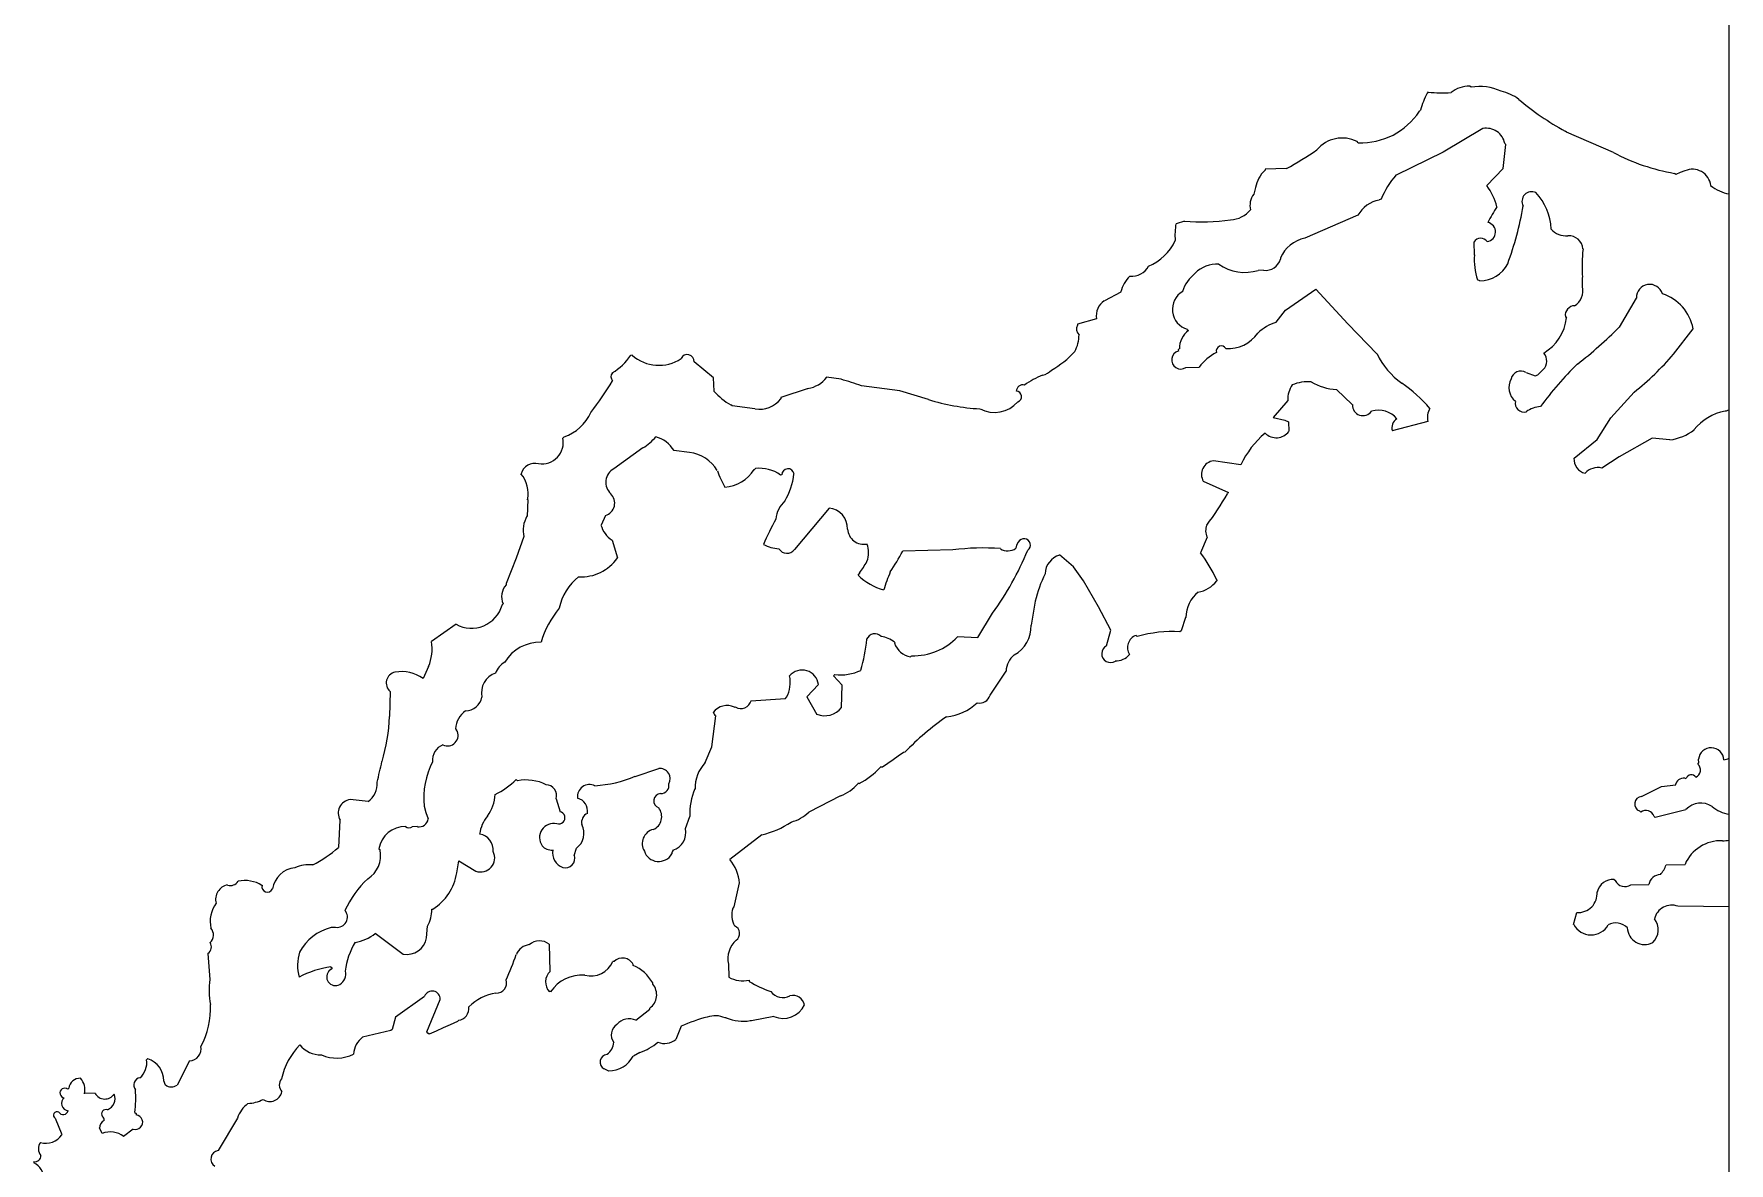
# Model space of a CAD drawing. Header units: millimetres. Extents: x -510 to 170, y -356 to 356.
# Drawn here: x -289.8 to -170.7, y -249.2 to -169.9 of the extents above; entities that cross this region are included whole.
import ezdxf

# ---------------------------------------------------------------- set-up
doc = ezdxf.new("R2010")
doc.units = ezdxf.units.MM

msp = doc.modelspace()

# ---------------------------------------------------------------- linework, layer by layer
at = {"color": 7, "linetype": 'Continuous', "lineweight": 25}
for p, q in [((-170.75, -350.5), (-170.75, 350.5)), ((-188.88, -173.62), (-188.96, -173.54)), ((-191.88, -173.95), (-191.96, -174.04)), ((-192.43, -175.22), (-192.51, -175.31)), ((-196.8, -177.52), (-196.88, -177.43)), ((-188.05, -176.52), (-190.84, -178.19)), ((-182.18, -176.78), (-182.27, -176.7)), ((-178.88, -178.2), (-182.18, -176.78)), ((-190.84, -178.19), (-194.14, -179.79)), ((-186.63, -179.33), (-186.43, -177.65)), ((-186.43, -177.65), (-186.51, -177.57)), ((-201.85, -179.33), (-203.35, -179.37)), ((-203.35, -179.37), (-203.35, -179.45)), ((-187.77, -180.53), (-186.63, -179.33)), ((-174.49, -179.75), (-174.58, -179.67)), ((-174.18, -179.6), (-174.49, -179.75)), ((-173.85, -179.49), (-174.18, -179.6)), ((-204.02, -180.67), (-204.14, -181.14)), ((-195.19, -181.49), (-195.33, -181.54)), ((-209.02, -183.03), (-209.6, -183.22)), ((-196.83, -182.62), (-200.55, -184.22)), ((-188.64, -185.41), (-188.66, -184.49)), ((-202.26, -185.61), (-202.26, -185.69)), ((-203.45, -186.48), (-203.83, -186.49)), ((-213.49, -188.01), (-214.64, -188.62)), ((-201.91, -189.28), (-199.78, -187.8)), ((-199.78, -187.8), (-197.54, -190.25)), ((-188.26, -187.23), (-188.42, -187.16)), ((-181.05, -187.62), (-181.05, -186.98)), ((-202.56, -190.13), (-201.91, -189.28)), ((-177.27, -188.44), (-178.47, -190.48)), ((-215.19, -189.89), (-216.52, -190.26)), ((-216.52, -190.26), (-216.52, -190.35)), ((-197.54, -190.25), (-195.47, -192.37)), ((-182.16, -189.83), (-182.25, -189.75)), ((-208.82, -190.64), (-208.73, -190.72)), ((-174.65, -192.38), (-173.28, -190.59)), ((-247.82, -192.45), (-247.9, -192.46)), ((-242.09, -194.05), (-243.46, -192.92)), ((-209.37, -191.99), (-209.45, -192.08)), ((-209.45, -192.08), (-209.44, -192.16)), ((-242.06, -194.97), (-242.09, -194.05)), ((-233.14, -194.14), (-234.15, -194)), ((-208.91, -193.32), (-207.99, -193.29)), ((-185.01, -193.66), (-184.37, -193.9)), ((-184.37, -193.9), (-184.18, -193.82)), ((-184.18, -193.82), (-183.81, -193.46)), ((-235.46, -194.79), (-237.37, -195.43)), ((-229.02, -194.95), (-231.71, -194.61)), ((-227, -195.57), (-229.02, -194.95)), ((-197.22, -195.92), (-198.33, -194.87)), ((-179.05, -196.85), (-177.42, -195.05)), ((-240.78, -196.02), (-240.87, -195.94)), ((-239.19, -196.23), (-240.78, -196.02)), ((-237.37, -195.43), (-237.37, -195.51)), ((-201.74, -195.63), (-202.79, -196.83)), ((-170.95, -196.38), (-171.03, -196.38)), ((-202.79, -196.83), (-201.96, -197.01)), ((-201.96, -197.01), (-201.7, -197.13)), ((-201.7, -197.13), (-201.68, -197.8)), ((-191.92, -197.12), (-194.41, -197.77)), ((-180.01, -198.38), (-179.05, -196.85)), ((-252.6, -198.19), (-252.68, -198.27)), ((-181.64, -199.68), (-180.01, -198.38)), ((-176.16, -198.28), (-178.47, -199.59)), ((-174.91, -198.41), (-176.16, -198.28)), ((-247.06, -198.96), (-249.11, -200.43)), ((-243.79, -199.28), (-244.88, -199.15)), ((-205.05, -200.15), (-206.98, -199.87)), ((-178.47, -199.59), (-179.7, -200.38)), ((-239.16, -200.41), (-239.24, -200.5)), ((-237.31, -200.86), (-237.39, -200.87)), ((-207.69, -201.31), (-205.91, -202.1)), ((-205.91, -202.1), (-205.99, -202.18)), ((-255.15, -202.6), (-255.2, -203.78)), ((-233.98, -203.2), (-236.41, -206.11)), ((-249.69, -203.71), (-250, -204.39)), ((-255.42, -205.2), (-255.96, -206.72)), ((-249.22, -205.45), (-248.85, -206.7)), ((-220.81, -205.79), (-220.86, -206.02)), ((-220.69, -205.58), (-220.81, -205.79)), ((-207.42, -205.23), (-207.89, -206.33)), ((-255.96, -206.72), (-256.66, -208.5)), ((-225.29, -206.14), (-228.8, -206.23)), ((-216.81, -207.33), (-217.78, -206.49)), ((-231.93, -207.91), (-231.83, -207.76)), ((-216.11, -208.31), (-216.81, -207.33)), ((-215.06, -210.13), (-216.11, -208.31)), ((-206.75, -208.23), (-206.75, -208.31)), ((-256.66, -208.5), (-256.66, -208.58)), ((-256.88, -209.93), (-256.96, -210.01)), ((-223.53, -212.28), (-222.49, -210.58)), ((-219.5, -209.74), (-219.79, -211.42)), ((-214.18, -211.77), (-215.06, -210.13)), ((-260.18, -211.35), (-261.91, -212.57)), ((-214.48, -212.87), (-214.18, -211.77)), ((-209.24, -211.81), (-209.33, -211.89)), ((-208.93, -210.88), (-209.24, -211.81)), ((-229.38, -212.61), (-229.37, -212.69)), ((-224.95, -212.23), (-223.53, -212.28)), ((-212.33, -212.22), (-212.41, -212.14)), ((-262.11, -214.33), (-262.5, -215.18)), ((-228.26, -213.66), (-228.18, -213.58)), ((-233.66, -214.98), (-233.58, -214.89)), ((-233.06, -215.63), (-233.66, -214.98)), ((-264.82, -216.08), (-264.86, -217.84)), ((-239.47, -216.73), (-237.04, -216.58)), ((-237.04, -216.58), (-236.96, -216.49)), ((-234.73, -215.59), (-235.54, -216.45)), ((-235.54, -216.45), (-234.84, -217.69)), ((-233.1, -217.22), (-233.06, -215.63)), ((-242.22, -219.98), (-241.94, -217.8)), ((-240.62, -217.18), (-240.54, -217.17)), ((-260.23, -218.71), (-260.15, -218.8)), ((-242.69, -221.08), (-242.22, -219.98)), ((-247.6, -222.05), (-245.94, -221.5)), ((-230.22, -221.41), (-230.39, -221.41)), ((-229.85, -221.15), (-230.22, -221.41)), ((-229.48, -220.89), (-229.85, -221.15)), ((-229.12, -220.63), (-229.48, -220.89)), ((-228.75, -220.37), (-229.12, -220.63)), ((-228.66, -220.36), (-228.75, -220.37)), ((-172.95, -221.19), (-172.87, -221.1)), ((-172.87, -221.1), (-172.9, -220.83)), ((-255.96, -222.28), (-255.87, -222.36)), ((-231.86, -222.54), (-231.95, -222.54)), ((-175.5, -222.76), (-174.5, -222.65)), ((-174.5, -222.65), (-174.5, -222.57)), ((-266.37, -223.82), (-267.62, -223.68)), ((-253.16, -223.62), (-252.88, -224.54)), ((-233.18, -223.41), (-235.41, -224.56)), ((-176.9, -223.47), (-175.5, -222.76)), ((-262.42, -224.14), (-262.32, -224.6)), ((-262.32, -224.6), (-262.15, -225.04)), ((-244.07, -225.72), (-243.76, -224.87)), ((-176.95, -224.56), (-177.04, -224.48)), ((-175.94, -224.95), (-176.02, -224.87)), ((-173.78, -224.39), (-175.94, -224.95)), ((-268.34, -225.12), (-268.45, -227.05)), ((-262.9, -225.58), (-263.26, -225.6)), ((-238.71, -226.16), (-240.95, -227.9)), ((-265.61, -227.14), (-265.52, -227.22)), ((-251.88, -227.6), (-251.73, -227.1)), ((-260.12, -228.83), (-259.98, -227.99)), ((-259.98, -227.99), (-258.79, -228.71)), ((-175.18, -228.27), (-173.84, -228.24)), ((-240.29, -229.54), (-240.66, -231.23)), ((-178.83, -229.29), (-178.74, -229.37)), ((-177.65, -229.68), (-176.4, -229.64)), ((-261.89, -231.39), (-261.81, -231.39)), ((-240.66, -231.23), (-240.74, -231.31)), ((-181.67, -232.46), (-181.44, -231.62)), ((-170.75, -231.23), (-174.35, -231.18)), ((-268.65, -232.66), (-268.97, -232.67)), ((-265.86, -233.08), (-263.9, -234.54)), ((-262.26, -233.4), (-262.2, -232.57)), ((-277.62, -234.49), (-277.48, -236.33)), ((-253.58, -235.76), (-253.63, -233.84)), ((-268.97, -235.59), (-269.05, -235.68)), ((-268.98, -235.43), (-268.89, -235.51)), ((-268.89, -235.51), (-268.97, -235.59)), ((-249.08, -235.05), (-249.17, -235.05)), ((-247.74, -235.35), (-247.74, -235.27)), ((-241.05, -235.25), (-241.03, -236.17)), ((-246.36, -236.65), (-246.37, -236.57)), ((-239.6, -236.38), (-239.6, -236.47)), ((-262.4, -237.51), (-264.45, -238.98)), ((-262.25, -240.01), (-261.3, -237.73)), ((-253.54, -237.18), (-253.63, -237.18)), ((-264.45, -238.98), (-264.68, -239.83)), ((-260.09, -239.28), (-260.59, -239.51)), ((-260.01, -239.2), (-260.09, -239.28)), ((-247.55, -239.19), (-246.57, -238.41)), ((-246.57, -238.41), (-246.57, -238.33)), ((-241.2, -239.02), (-241.28, -239.02)), ((-239.44, -239.22), (-239.52, -239.22)), ((-237.86, -238.93), (-239.44, -239.22)), ((-264.76, -239.91), (-266.75, -240.38)), ((-264.68, -239.83), (-264.76, -239.91)), ((-262.16, -240.09), (-262.25, -240.01)), ((-262.07, -240.17), (-262.16, -240.09)), ((-261.58, -239.95), (-262.07, -240.17)), ((-261.08, -239.73), (-261.58, -239.95)), ((-260.59, -239.51), (-261.08, -239.73)), ((-244.36, -239.61), (-244.75, -240.54)), ((-247.27, -241.46), (-247.73, -241.71)), ((-281.85, -241.88), (-281.93, -241.97)), ((-278.91, -242.05), (-279.79, -243.75)), ((-249.46, -242.76), (-249.77, -242.61)), ((-287.39, -243.96), (-287.47, -244.04)), ((-280.6, -243.74), (-280.72, -243.44)), ((-285.54, -244.32), (-286.29, -244.34)), ((-288.34, -246.07), (-287.89, -247.23)), ((-282.75, -245.67), (-282.66, -245.75)), ((-282.66, -245.75), (-282.66, -245.83)), ((-275.54, -246.06), (-276.9, -248.35)), ((-285.05, -247.15), (-285.23, -246.76)), ((-282.88, -246.84), (-283.54, -247.36)), ((-289.84, -249.12), (-289.84, -249.21))]:
    msp.add_line(p, q, dxfattribs=at)
for centre, radius, start, end in [((-188.98, -175.65), 2.11, 89.558, 128.2693), ((-188.24, -176.91), 3.35, 64.0431, 100.9025), ((-186.57, -176.86), 6.08, 152.3545, 164.3647), ((-190.89, -166.48), 7.54, 262.4919, 274.6057), ((-187.49, -177.13), 3.31, 53.4518, 77.568), ((-172.27, -158.65), 20.64, 230.053, 241.0091), ((-196.59, -172.65), 4.87, 267.5557, 326.9197), ((-197.93, -179.54), 2.35, 63.6621, 139.4753), ((-187.8, -177.81), 1.31, 10.7183, 100.7321), ((-212.15, -160.15), 21.77, 298.2379, 304.8461), ((-172.15, -165.54), 14.34, 242.001, 260.2557), ((-201.78, -181.1), 2.28, 133.6484, 169.1739), ((-189.45, -183.83), 6.2, 139.2786, 157.7958), ((-173.33, -180.68), 1.3, 6.9017, 113.4952), ((-191.38, -183.17), 4.47, 14.9058, 36.1363), ((-184.62, -181.64), 0.682, 64.2144, 208.9095), ((-170.26, -178.35), 2.81, 230.5588, 260.043), ((-203.16, -181.91), 1.25, 141.9878, 195.1376), ((-194.94, -183.66), 2.15, 100.3322, 151.0944), ((-169.55, -192.88), 20.61, 148.1818, 151.7304), ((-207.6, -178.2), 22.69, 339.8119, 350.4541), ((-187.25, -183.75), 4, 2.3812, 43.0624), ((-205.53, -183.98), 4.15, 169.3413, 185.6082), ((-207.83, -167.15), 15.93, 265.6858, 277.4353), ((-205.85, -181.04), 1.9, 272.4176, 321.1047), ((-187.84, -183.79), 0.68, 277.6107, 78.3546), ((-212.97, -182.83), 3.66, 293.13, 334.7855), ((-200.11, -186.53), 2.34, 100.7768, 156.948), ((-188.2, -184.77), 0.545, 34.0444, 149.077), ((-182.21, -182.68), 1.38, 220.9615, 275.7622), ((-182.03, -185.07), 1.02, 5.4724, 92.3433), ((-203.32, -185.4), 1.09, 262.9728, 344.3475), ((-184.16, -185.74), 4.49, 175.6847, 198.317), ((-171.19, -186.14), 9.89, 173.2234, 184.8385), ((-211.32, -188.52), 2.23, 133.348, 166.5655), ((-212.71, -185.57), 1.33, 264.0617, 332.1922), ((-206.78, -188.66), 2.46, 126.8718, 163.7463), ((-206.76, -188.13), 2.08, 85.5977, 136.1003), ((-204.78, -183.43), 3.2, 235.2952, 287.2187), ((-188.28, -185), 2.23, 270.6116, 332.4557), ((-208.4, -189.23), 1.46, 120.3563, 253.4758), ((-182.32, -187.9), 1.3, 303.6686, 12.1945), ((-176.33, -188.41), 0.936, 17.0058, 181.6458), ((-176.41, -191.17), 3.19, 10.5497, 72.1839), ((-213.96, -189.67), 1.25, 123.0679, 190.0168), ((-181.59, -189.64), 0.667, 90.9717, 188.8871), ((-216.08, -190.62), 0.518, 148.1058, 229.2707), ((-201.55, -193.35), 3.37, 107.3983, 133.1732), ((-185.44, -189.46), 3.29, 300.407, 353.5335), ((-199.19, -169.91), 29.2, 307.5201, 315.2115), ((-218.76, -191.04), 2.34, 330.5453, 0.6805), ((-207.78, -191.99), 1.59, 126.933, 180.0473), ((-205.94, -189.47), 2.52, 266.2819, 325.6521), ((-251.21, -190.27), 3.96, 300.3051, 326.5324), ((-245.94, -190.31), 2.85, 228.7504, 303.2268), ((-243.94, -192.89), 0.485, 356.8091, 155.8091), ((-221.56, -187.77), 6.56, 299.2622, 317.5978), ((-209.27, -192.78), 0.645, 105.5705, 303.9509), ((-205.32, -195.21), 3.28, 116.0742, 144.3689), ((-206.42, -192.16), 0.36, 28.9197, 195.2981), ((-190.73, -190.1), 5.26, 205.4791, 234.9636), ((-184.42, -192.86), 0.862, 315.6506, 40.6489), ((-189.82, -179.4), 19.96, 308.3912, 319.4474), ((-248.89, -193.96), 0.414, 139.3535, 223.8546), ((-235.77, -192.78), 2.03, 278.7527, 323.0841), ((-215.69, -201.36), 8.2, 113.6186, 123.8328), ((-219.15, -192.82), 1.04, 280.0141, 319.8213), ((-184.98, -194.73), 1.24, 150.1673, 230.9034), ((-185.37, -194.28), 0.715, 60.5798, 166.2996), ((-166.21, -208.84), 21.9, 133.9315, 144.3179), ((-271.54, -180.47), 26.26, 322.4642, 328.3412), ((-238.56, -191.87), 4.69, 221.4961, 240.4281), ((-238.66, -213.72), 20.34, 69.9993, 74.2445), ((-220.37, -194.99), 0.455, 74.9717, 179.2254), ((-220.84, -195.36), 0.385, 288.1937, 87.6114), ((-199.95, -195.54), 1.8, 146.0206, 182.9018), ((-200.36, -197.1), 2.78, 84.6391, 112.734), ((-198.07, -190.8), 4.07, 239.9912, 266.2588), ((-199.38, -202.61), 9.95, 40.1492, 55.5191), ((-253.65, -195.16), 3.21, 289.1704, 335.968), ((-238.89, -194.31), 1.94, 261.3179, 321.7681), ((-222.58, -181.45), 14.79, 252.6074, 266.871), ((-222.36, -194.28), 2.19, 242.3608, 318.526), ((-196.47, -195.95), 0.747, 178.0011, 324.0098), ((-195.36, -197.92), 1.61, 38.1354, 108.1211), ((-190.69, -196.83), 1.26, 149.4507, 193.0669), ((-185.15, -195.82), 0.626, 168.4429, 284.6779), ((-183.91, -197.86), 1.8, 92.8995, 127.0876), ((-170.24, -200.16), 3.87, 101.8465, 140.2832), ((-170.55, -197.11), 0.829, 103.9384, 118.5654), ((-193.72, -197.54), 0.721, 121.1047, 198.414), ((-175.33, -195.03), 3.4, 277.2045, 308.5824), ((-254.16, -198.58), 1.51, 261.268, 11.8526), ((-248.55, -196.32), 3.03, 299.5313, 322.1662), ((-246.82, -200.39), 2.31, 32.5496, 73.2508), ((-199.09, -202.94), 6.58, 130.3656, 154.898), ((-202.57, -197.13), 1.12, 226.0491, 322.8004), ((-254.63, -201.09), 1.04, 76.5792, 162.6891), ((-244.09, -201.87), 2.61, 30.0435, 83.4279), ((-206.85, -200.83), 0.966, 97.3562, 209.9692), ((-180.63, -199.76), 1.02, 175.8351, 256.6801), ((-257.4, -202.21), 2.28, 349.922, 38.8068), ((-248.59, -201.38), 1.08, 118.4568, 228.4068), ((-236.19, -198.67), 5.95, 198.6131, 210.9042), ((-241.51, -199.03), 2.7, 274.4787, 327.141), ((-238.85, -202.9), 2.5, 54.2401, 96.9916), ((-236.87, -200.86), 0.433, 8.774, 180.3165), ((-241.35, -200.2), 4.94, 329.5804, 353.0406), ((-179.96, -201.58), 1.23, 77.7545, 137.2551), ((-249.94, -202.84), 0.901, 285.9689, 46.1033), ((-222.68, -192.82), 19.13, 322.7962, 330.6885), ((-235.74, -204.16), 1.99, 132.5624, 174.4124), ((-234.12, -204.63), 1.44, 358.4103, 84.3218), ((-253.41, -204.77), 2.06, 151.0003, 192.1069), ((-248.28, -203.94), 1.78, 194.4552, 238.0543), ((-213.28, -217.04), 27.72, 151.8668, 155.9634), ((-231.53, -204.58), 1.16, 184.2842, 280.6511), ((-206.56, -204.79), 0.966, 155.4621, 207.5133), ((-237.42, -203.66), 2.39, 240.7141, 268.204), ((-232.82, -206.33), 1.62, 337.7538, 22.2573), ((-223.16, -222.75), 16.75, 85.8323, 97.289), ((-221.42, -205.24), 0.962, 237.1934, 305.9349), ((-220.29, -205.8), 0.454, 307.2575, 150.9655), ((-251.4, -204.92), 3.11, 266.8122, 325.1985), ((-236.94, -205.72), 0.655, 210.8376, 323.4772), ((-241.62, -200.95), 11.92, 325.1618, 329.768), ((-253.86, -191.96), 28.84, 326.9731, 330.336), ((-239.75, -198.02), 21.34, 323.9505, 337.5686), ((-217.41, -207.84), 1.39, 105.4413, 178.5415), ((-216.47, -212.79), 10.74, 25.1349, 36.9397), ((-249.1, -211.07), 3.93, 129.0663, 167.6953), ((-228.99, -204.91), 4.2, 225.5846, 254.0143), ((-216.18, -213.38), 14.65, 157.117, 162.4009), ((-209.93, -212.1), 9.86, 154.1805, 166.1995), ((-208.37, -207.09), 2.03, 278.7337, 323.102), ((-255.76, -209.42), 1.23, 137.2542, 204.6247), ((-206.44, -210.99), 2.49, 130.5153, 177.3183), ((-259.1, -209.41), 2.23, 240.8904, 344.3069), ((-248.14, -214.34), 6.31, 139.4785, 164.1557), ((-222.02, -211.55), 2.23, 298.1337, 3.0929), ((-209.83, -221.06), 9.19, 86.8654, 105.7864), ((-265.24, -213.08), 3.37, 338.1793, 8.6785), ((-254.28, -215.51), 2.89, 88.6104, 149.1107), ((-243.3, -211.29), 12.02, 344.051, 354.6281), ((-230.76, -212.65), 0.626, 44.1116, 158.2585), ((-230.73, -214.51), 2.33, 54.6062, 79.6237), ((-228.02, -212.26), 1.42, 197.4238, 260.2751), ((-228.09, -209.24), 4.34, 268.8724, 316.3256), ((-214.21, -213.43), 0.619, 115.9177, 303.8086), ((-212.1, -213), 0.915, 109.6706, 212.3397), ((-256.05, -215.28), 1.45, 119.5526, 160.3044), ((-219.95, -214.74), 1.6, 129.6531, 176.6473), ((-213.87, -212.62), 1.32, 269.9455, 318.4165), ((-264.31, -215.49), 0.779, 102.3306, 228.7349), ((-264.03, -217.34), 2.65, 54.7832, 99.646), ((-256.94, -216.17), 1.46, 108.7158, 192.4777), ((-239.12, -215.42), 2.41, 333.6623, 10.5361), ((-235.88, -215.74), 1.16, 6.9852, 139.2654), ((-233.21, -211.39), 3.53, 264.0708, 294.5804), ((-243.02, -201.69), 25.08, 324.237, 328.8997), ((-259.52, -216.27), 1.17, 270.1616, 349.2781), ((-240.17, -216.55), 0.728, 239.4715, 345.7252), ((-223.4, -216.13), 0.765, 256.9647, 343.3713), ((-278.4, -217.19), 13.56, 343.6503, 357.2779), ((-258.6, -218.8), 1.63, 124.0236, 177.1679), ((-241.13, -218.33), 1.26, 66.3667, 141.8107), ((-241.66, -217.41), 0.476, 196.7871, 233.7134), ((-234.29, -216.26), 1.53, 248.7872, 321.118), ((-214.86, -233.59), 19.12, 124.6138, 136.2144), ((-226.1, -214.18), 3.7, 275.8853, 313.1046), ((-260.78, -219.17), 0.738, 242.5742, 30.5545), ((-260.64, -220.93), 1.2, 113.4437, 184.2062), ((-172.01, -220.94), 0.896, 3.2464, 173.1771), ((-311.11, -210.91), 46.82, 345.724, 347.5476), ((-256.87, -223.56), 5.58, 152.9194, 186.0075), ((-245.86, -222.21), 0.713, 329.7289, 96.6126), ((-240.76, -222.87), 2.63, 137.1479, 181.4753), ((-234.25, -217.89), 5.23, 297.1786, 317.6197), ((-173.32, -221.6), 0.557, 294.1523, 48.3584), ((-172.3, -216.11), 4.92, 283.969, 288.3919), ((-267.32, -222.55), 1.59, 306.9183, 3.0717), ((-260.06, -218.04), 5.9, 296.4361, 314.0662), ((-255.28, -225.52), 3.22, 63.6624, 100.5398), ((-253.88, -223.39), 0.754, 342.1221, 88.3771), ((-250.8, -223.49), 0.863, 64.4669, 186.0384), ((-250.93, -214.2), 8.52, 273.3914, 292.9948), ((-245.8, -222.69), 0.568, 268.869, 11.8689), ((-234.3, -220.52), 3.11, 291.2117, 319.2931), ((-173.95, -222.76), 0.582, 70.5121, 160.5321), ((-173.4, -222.3), 0.367, 31.8834, 165.4869), ((-267.5, -224.64), 0.966, 97.3527, 209.9731), ((-260.27, -223.16), 2.84, 323.7872, 356.8332), ((-251.91, -224.51), 0.967, 351.898, 74.4402), ((-245.79, -223.77), 0.516, 92.1601, 252.0446), ((-239.47, -224.68), 4.3, 156.0568, 182.5358), ((-176.87, -223.99), 0.518, 93.3623, 250.8313), ((-262.78, -224.96), 0.638, 259.1833, 352.5108), ((-256.05, -226.43), 2.5, 140.4835, 172.6029), ((-252.97, -224.96), 0.437, 250.9139, 78.8029), ((-250.67, -225.29), 0.698, 113.8624, 192.6853), ((-246.72, -224.88), 0.984, 293.5378, 38.5325), ((-237.34, -222.6), 2.75, 284.6506, 314.6167), ((-176.6, -225.04), 0.601, 17.1255, 126.0322), ((-172.73, -225.38), 1.45, 57.0488, 136.4605), ((-170.34, -222.2), 2.54, 230.7713, 260.636), ((-263.78, -227.43), 1.85, 88.2894, 170.9291), ((-263.48, -225.27), 0.399, 231.9549, 303.5463), ((-258.69, -227.22), 1.12, 354.029, 81.6009), ((-253.33, -226.35), 0.993, 77.4179, 215.4128), ((-252.47, -226.06), 1.27, 305.5466, 29.1721), ((-246.09, -226.77), 1.02, 103.5224, 211.674), ((-245.36, -225.99), 1.32, 288.3112, 11.9533), ((-240.35, -219.51), 6.85, 283.9028, 302.8226), ((-274.04, -220.72), 8.44, 296.617, 311.4475), ((-267.4, -227.62), 1.92, 301.8932, 11.9845), ((-258.46, -227.78), 0.987, 250.15, 26.6666), ((-253.48, -226.37), 0.86, 220.0365, 275.5293), ((-252.25, -227.39), 1.16, 171.7577, 247.5119), ((-245.95, -226.97), 1.06, 198.2729, 329.9866), ((-244.73, -227.45), 0.295, 136.5343, 189.7241), ((-171.32, -229.32), 2.75, 87.8135, 156.7064), ((-171.3, -223.3), 3.28, 271.6327, 279.7282), ((-271.34, -230.23), 1.76, 95.3043, 171.2469), ((-270.48, -230.87), 2.61, 85.1239, 113.1837), ((-252.51, -227.81), 0.67, 254.6353, 18.4849), ((-243.26, -229.79), 2.99, 4.6707, 39.2916), ((-177.25, -227.51), 2.21, 319.2583, 339.8511), ((-276.04, -230.7), 1.04, 101.1809, 194.5609), ((-276.05, -229.06), 0.661, 253.1235, 326.8694), ((-275.02, -231.66), 2.29, 58.4446, 102.0565), ((-273.44, -229.81), 0.386, 163.9156, 337.5774), ((-261.4, -234.57), 7.29, 133.1524, 154.8308), ((-263.83, -228.22), 3.75, 302.48, 350.6588), ((-178.9, -230.44), 1.15, 86.3702, 166.7301), ((-178.06, -229.03), 0.766, 206.5221, 302.3994), ((-175.54, -229.82), 0.872, 92.3436, 168.0934), ((-275.28, -232.25), 2.18, 143.729, 192.6093), ((-181.35, -230.29), 1.33, 265.8462, 5.1511), ((-268.54, -231.94), 0.723, 261.5531, 41.0226), ((-264.23, -231.42), 2.34, 330.5368, 0.6964), ((-239.15, -231.79), 1.67, 163.213, 207.5342), ((-176.95, -232.83), 1.23, 312.587, 39.1162), ((-174.77, -232.36), 1.26, 70.1098, 166.1438), ((-277.94, -233.2), 0.712, 311.7983, 41.7958), ((-267.96, -236.23), 3.71, 105.8187, 150.3619), ((-267.73, -230.78), 2.97, 278.9237, 308.9628), ((-263.65, -233.14), 1.42, 260.073, 349.0961), ((-240.83, -233.09), 0.571, 304.4704, 68.1837), ((-180.45, -231.81), 1.38, 208.1678, 331.0026), ((-178.72, -233.51), 1.16, 44.8589, 117.0252), ((-176.69, -232.66), 1.21, 181.4692, 298.1345), ((-277.92, -234.04), 0.545, 304.0384, 34.0344), ((-268.23, -235.34), 3.09, 162.3325, 195.3372), ((-263.06, -236.29), 4.94, 148.4759, 173.5325), ((-275.54, -227.83), 20.71, 335.7195, 341.0056), ((-254.94, -234.95), 1.08, 95.8314, 159.3506), ((-254.32, -234.74), 1.13, 52.5756, 130.5445), ((-239.23, -234.9), 1.86, 133.7699, 190.7684), ((-267.78, -242.9), 7.57, 99.1214, 117.0088), ((-268.67, -236.15), 0.604, 129.4229, 301.0783), ((-268.78, -235.94), 0.842, 300.2522, 13.9775), ((-252.88, -236.49), 1.02, 133.6699, 222.7159), ((-250.72, -234.4), 1.68, 255.2205, 337.1483), ((-248.5, -235.69), 0.869, 29.4176, 132.4645), ((-248.88, -238.01), 2.9, 29.97, 66.8496), ((-272.9, -237.08), 4.64, 170.6519, 192.4676), ((-257.38, -236.54), 0.749, 269.792, 14.7466), ((-251.37, -238.63), 2.61, 85.1463, 146.266), ((-247.23, -237.4), 1.14, 305.3653, 40.6942), ((-240.03, -234.37), 2.05, 240.9992, 282.1103), ((-234.85, -228.27), 9.47, 239.9002, 250.0915), ((-283.45, -238.26), 6.02, 332.6002, 1.6804), ((-261.87, -237.7), 0.565, 357.5373, 159.5991), ((-256.88, -240.61), 3.37, 98.6741, 135.5695), ((-237.22, -236.5), 1.09, 218.3909, 296.6549), ((-237.2, -237.4), 1.66, 246.7638, 334.5443), ((-236.52, -238.28), 0.832, 11.4503, 104.2939), ((-260.13, -238.35), 0.85, 277.9608, 6.582), ((-248.02, -240.25), 1.16, 66.0937, 138.2691), ((-239.61, -250.3), 11.71, 104.481, 113.9382), ((-241.97, -240.47), 1.6, 64.67, 110.8226), ((-240.02, -236.32), 2.94, 246.3305, 279.7285), ((-265.77, -241.67), 1.62, 127.1642, 176.4703), ((-248.42, -240.21), 0.861, 122.296, 218.2083), ((-245.55, -239.57), 1.25, 248.8451, 309.4718), ((-278.95, -241.19), 0.86, 272.3543, 11.1578), ((-267.6, -244.37), 4.96, 136.0483, 167.5832), ((-269.66, -239.67), 1.96, 219.6437, 270.3461), ((-268.58, -239.19), 2.66, 246.4702, 296.6506), ((-249.52, -242.13), 0.545, 95.9678, 242.6997), ((-250.19, -240.68), 1.09, 304.0277, 357.1564), ((-249.47, -240.79), 1.96, 270.342, 332.2678), ((-249.14, -236.72), 5.1, 291.5332, 308.0045), ((-283.33, -242.17), 1.42, 311.3328, 8.1845), ((-282.35, -243.44), 1.63, 359.859, 72.0239), ((-287.68, -244.3), 0.333, 51.2517, 265.467), ((-286.61, -244.05), 0.783, 87.0664, 173.3768), ((-287.51, -244.09), 1.25, 347.9873, 41.1242), ((-282.31, -243.74), 0.516, 98.962, 220.5657), ((-290.68, -244.67), 7.99, 352.8361, 4.2565), ((-280.19, -243.16), 0.709, 234.1173, 304.3229), ((-271.89, -243.74), 0.712, 141.3224, 221.7937), ((-287.38, -245.03), 0.517, 129.5389, 264.0913), ((-284.86, -243.94), 0.785, 209.4108, 326.5556), ((-284.99, -244.69), 0.846, 291.782, 21.7824), ((-273.21, -246.95), 2.5, 130.1635, 159.2168), ((-275.05, -241.93), 3.12, 274.2467, 294.8655), ((-273.27, -244.03), 0.871, 237.0028, 347.2355), ((-288.22, -245.86), 0.244, 61.1025, 240.078), ((-287.79, -245.45), 0.367, 211.8844, 345.488), ((-284.66, -246.74), 0.567, 115.7513, 182.3568), ((-284.77, -245.78), 0.319, 72.7596, 209.727), ((-285.21, -246.2), 0.312, 353.859, 57.3324), ((-282.72, -246.35), 0.519, 252.0834, 82.9585), ((-288.99, -246.51), 1.32, 253.1221, 326.8709), ((-284.47, -248.55), 1.51, 51.7942, 112.3991), ((-289.78, -248.7), 0.43, 261.9515, 0.7899), ((-288.82, -248.22), 0.712, 141.3219, 221.7981), ((-276.82, -248.94), 0.591, 97.8142, 239.3114), ((-290.45, -250.37), 1.31, 0.3398, 62.2714)]:
    msp.add_arc(centre, radius, start, end, dxfattribs=at)

doc.saveas('drawing.dxf')
